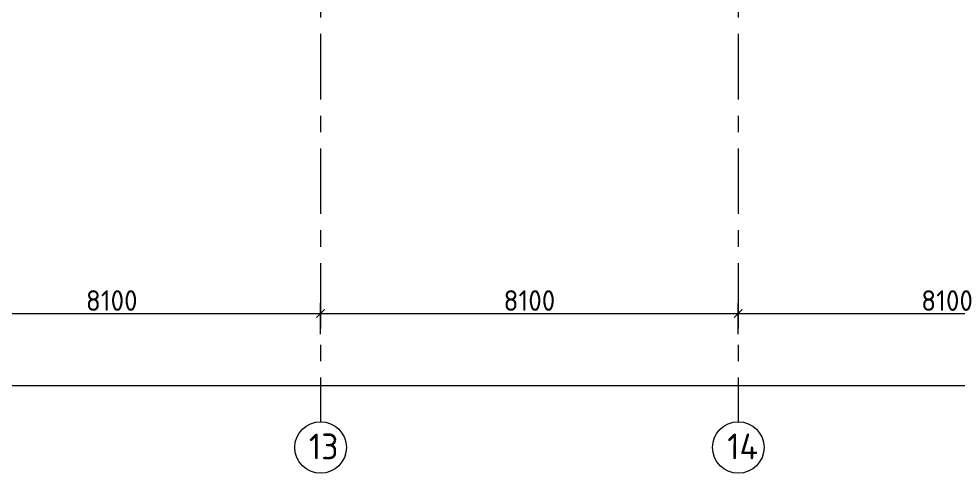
# Model space of a CAD drawing. Header units: millimetres. Extents: x -813692 to 807431, y 0 to 1813163.
# Drawn here: x -146262 to -128043, y 774278 to 783094 of the extents above; entities that cross this region are included whole.
import ezdxf

# ---------------------------------------------------------------- set-up
doc = ezdxf.new("R2010")
doc.units = ezdxf.units.MM
doc.linetypes.add('Линия сетки', pattern=[22.225, 12.7, -3.175, 3.175, -3.175])
doc.layers.add('A-ANNO-DIMS', color=7, linetype='Continuous', lineweight=9)
doc.layers.add('S-GRID', color=252, linetype='Continuous', lineweight=9)
doc.styles.add('GOST 2.304', font='')
doc.styles.get('GOST 2.304').set_extended_font_data('GOST Common')
doc.dimstyles.new('М-200', dxfattribs={"dimtxt": 400, "dimasz": 160, "dimexe": 200, "dimexo": 400, "dimgap": 50, "dimtad": 1, "dimdec": 0, "dimzin": 0, "dimdsep": 46, "dimtxsty": 'GOST 2.304', "dimblk": 'ARCHTICK', "dimcen": 180, "dimdle": 200, "dimadec": 0, "dimazin": 0, "dimtfac": 1, "dimtdec": 0, "dimtmove": 1, "dimatfit": 0, "dimfxl": 1, "dimtolj": 1, "dimtzin": 0, "dimarcsym": 0})

# ---------------------------------------------------------------- blocks, each defined once
blk = doc.blocks.new('_ArchTick')
at = {"color": 0, "linetype": 'ByBlock', "const_width": 0.15}
blk.add_lwpolyline([(-0.5, -0.5), (0.5, 0.5)], dxfattribs=at)
blk = doc.blocks.new('*D54')
at = {"layer": 'A-ANNO-DIMS', "color": 0, "lineweight": -2, "transparency": 16777216}
for p, q in [((-404804, -221203), (-165504, -221203)), ((-404604, -221462), (-404604, -221403)), ((-165704, -221462), (-165704, -221403))]:
    blk.add_line(p, q, dxfattribs=at)
at = {"layer": 'Defpoints', "color": 0, "lineweight": 30, "transparency": 16777216}
for p in [(-404604, -221062), (-165704, -221062), (-165704, -221203)]:
    blk.add_point(p, dxfattribs=at)
at = {"layer": 'A-ANNO-DIMS', "color": 0, "lineweight": -2, "transparency": 16777216, "xscale": 160, "yscale": 160, "zscale": 160, "rotation": 180}
blk.add_blockref('_ArchTick', (-404604, -221203), dxfattribs=at)
at = {"layer": 'A-ANNO-DIMS', "color": 0, "lineweight": -2, "transparency": 16777216, "xscale": 160, "yscale": 160, "zscale": 160}
blk.add_blockref('_ArchTick', (-165704, -221203), dxfattribs=at)
at = {"layer": 'A-ANNO-DIMS', "color": 0, "transparency": 16777216, "insert": (-285154, -220953), "char_height": 400, "width": 850.41, "attachment_point": 5, "style": 'GOST 2.304'}
blk.add_mtext('\\A1;238900', dxfattribs=at)
blk = doc.blocks.new('*D65')
at = {"layer": 'A-ANNO-DIMS', "color": 0, "lineweight": -2, "transparency": 16777216}
for p, q in [((-315504, -220206), (-315504, -219603)), ((-307404, -220206), (-307404, -219603)), ((-315704, -219803), (-307204, -219803))]:
    blk.add_line(p, q, dxfattribs=at)
at = {"layer": 'Defpoints', "color": 0, "lineweight": 30, "transparency": 16777216}
for p in [(-307404, -219803), (-315504, -220606), (-307404, -220606)]:
    blk.add_point(p, dxfattribs=at)
at = {"layer": 'A-ANNO-DIMS', "color": 0, "lineweight": -2, "transparency": 16777216, "xscale": 160, "yscale": 160, "zscale": 160, "rotation": 180}
blk.add_blockref('_ArchTick', (-315504, -219803), dxfattribs=at)
at = {"layer": 'A-ANNO-DIMS', "color": 0, "lineweight": -2, "transparency": 16777216, "xscale": 160, "yscale": 160, "zscale": 160}
blk.add_blockref('_ArchTick', (-307404, -219803), dxfattribs=at)
at = {"layer": 'A-ANNO-DIMS', "color": 0, "transparency": 16777216, "insert": (-311454, -219553), "char_height": 400, "width": 2.79, "attachment_point": 5, "style": 'GOST 2.304'}
blk.add_mtext('\\A1;8100', dxfattribs=at)
blk = doc.blocks.new('*D66')
at = {"layer": 'A-ANNO-DIMS', "color": 0, "lineweight": -2, "transparency": 16777216}
for p, q in [((-307404, -220206), (-307404, -219603)), ((-299304, -220206), (-299304, -219603)), ((-307604, -219803), (-299104, -219803))]:
    blk.add_line(p, q, dxfattribs=at)
at = {"layer": 'Defpoints', "color": 0, "lineweight": 30, "transparency": 16777216}
for p in [(-299304, -219803), (-307404, -220606), (-299304, -220606)]:
    blk.add_point(p, dxfattribs=at)
at = {"layer": 'A-ANNO-DIMS', "color": 0, "lineweight": -2, "transparency": 16777216, "xscale": 160, "yscale": 160, "zscale": 160, "rotation": 180}
blk.add_blockref('_ArchTick', (-307404, -219803), dxfattribs=at)
at = {"layer": 'A-ANNO-DIMS', "color": 0, "lineweight": -2, "transparency": 16777216, "xscale": 160, "yscale": 160, "zscale": 160}
blk.add_blockref('_ArchTick', (-299304, -219803), dxfattribs=at)
at = {"layer": 'A-ANNO-DIMS', "color": 0, "transparency": 16777216, "insert": (-303354, -219553), "char_height": 400, "width": 2.79, "attachment_point": 5, "style": 'GOST 2.304'}
blk.add_mtext('\\A1;8100', dxfattribs=at)
blk = doc.blocks.new('*D67')
at = {"layer": 'A-ANNO-DIMS', "color": 0, "lineweight": -2, "transparency": 16777216}
for p, q in [((-299304, -220206), (-299304, -219604)), ((-291204, -220206), (-291204, -219604)), ((-299504, -219804), (-291004, -219804))]:
    blk.add_line(p, q, dxfattribs=at)
at = {"layer": 'Defpoints', "color": 0, "lineweight": 30, "transparency": 16777216}
for p in [(-291204, -219804), (-299304, -220606), (-291204, -220606)]:
    blk.add_point(p, dxfattribs=at)
at = {"layer": 'A-ANNO-DIMS', "color": 0, "lineweight": -2, "transparency": 16777216, "xscale": 160, "yscale": 160, "zscale": 160, "rotation": 180}
blk.add_blockref('_ArchTick', (-299304, -219804), dxfattribs=at)
at = {"layer": 'A-ANNO-DIMS', "color": 0, "lineweight": -2, "transparency": 16777216, "xscale": 160, "yscale": 160, "zscale": 160}
blk.add_blockref('_ArchTick', (-291204, -219804), dxfattribs=at)
at = {"layer": 'A-ANNO-DIMS', "color": 0, "transparency": 16777216, "insert": (-295254, -219554), "char_height": 400, "width": 2.79, "attachment_point": 5, "style": 'GOST 2.304'}
blk.add_mtext('\\A1;8100', dxfattribs=at)
blk = doc.blocks.new('Оси200')
at = {"layer": 'S-GRID', "linetype": 'Линия сетки', "ltscale": 100}
for points in [[(-307403.6, -127703.3), (-307403.8, -221903.3)], [(-299303.6, -127703.3), (-299303.8, -221903.3)]]:
    blk.add_lwpolyline(points, dxfattribs=at)
at = {"layer": 'S-GRID'}
for centre in [(-307403.8, -222403.4), (-299303.8, -222403.5)]:
    blk.add_circle(centre, 500, dxfattribs=at)
at = {"layer": 'S-GRID', "char_height": 500, "attachment_point": 5, "rotation": 359.9, "style": 'GOST 2.304'}
for s, insert in [('13', (-307343.3, -222383.8)), ('14', (-299218.3, -222383.8))]:
    blk.add_mtext(s, dxfattribs=dict(at, insert=insert))
at = {"layer": 'A-ANNO-DIMS'}
for base, p1, p2, picture, middle in [((-307403.8, -219803.5), (-315503.8, -220606.2), (-307403.8, -220606.2), '*D65', (-311453.8, -219553.5)), ((-299303.8, -219803.5), (-307403.8, -220606.2), (-299303.8, -220606.2), '*D66', (-303353.8, -219553.5)), ((-291203.8, -219803.5), (-299303.8, -220606.2), (-291203.8, -220606.2), '*D67', (-295253.8, -219553.5)), ((-165703.8, -221203.3), (-404603.8, -221061.9), (-165703.8, -221062.3), '*D54', (-285153.8, -220953.3))]:
    dim = blk.add_linear_dim(base=base, p1=p1, p2=p2, dimstyle='М-200', dxfattribs=at)
    dim.commit()
    dim.dimension.update_dxf_attribs({"geometry": picture, "text_midpoint": middle})

msp = doc.modelspace()

# ---------------------------------------------------------------- block references
at = {"layer": 'A-ANNO-DIMS', "color": 18, "lineweight": 0, "true_color": 0x000000}
msp.add_blockref('Оси200', (166995, 997181.2), dxfattribs=at)

doc.saveas('drawing.dxf')
